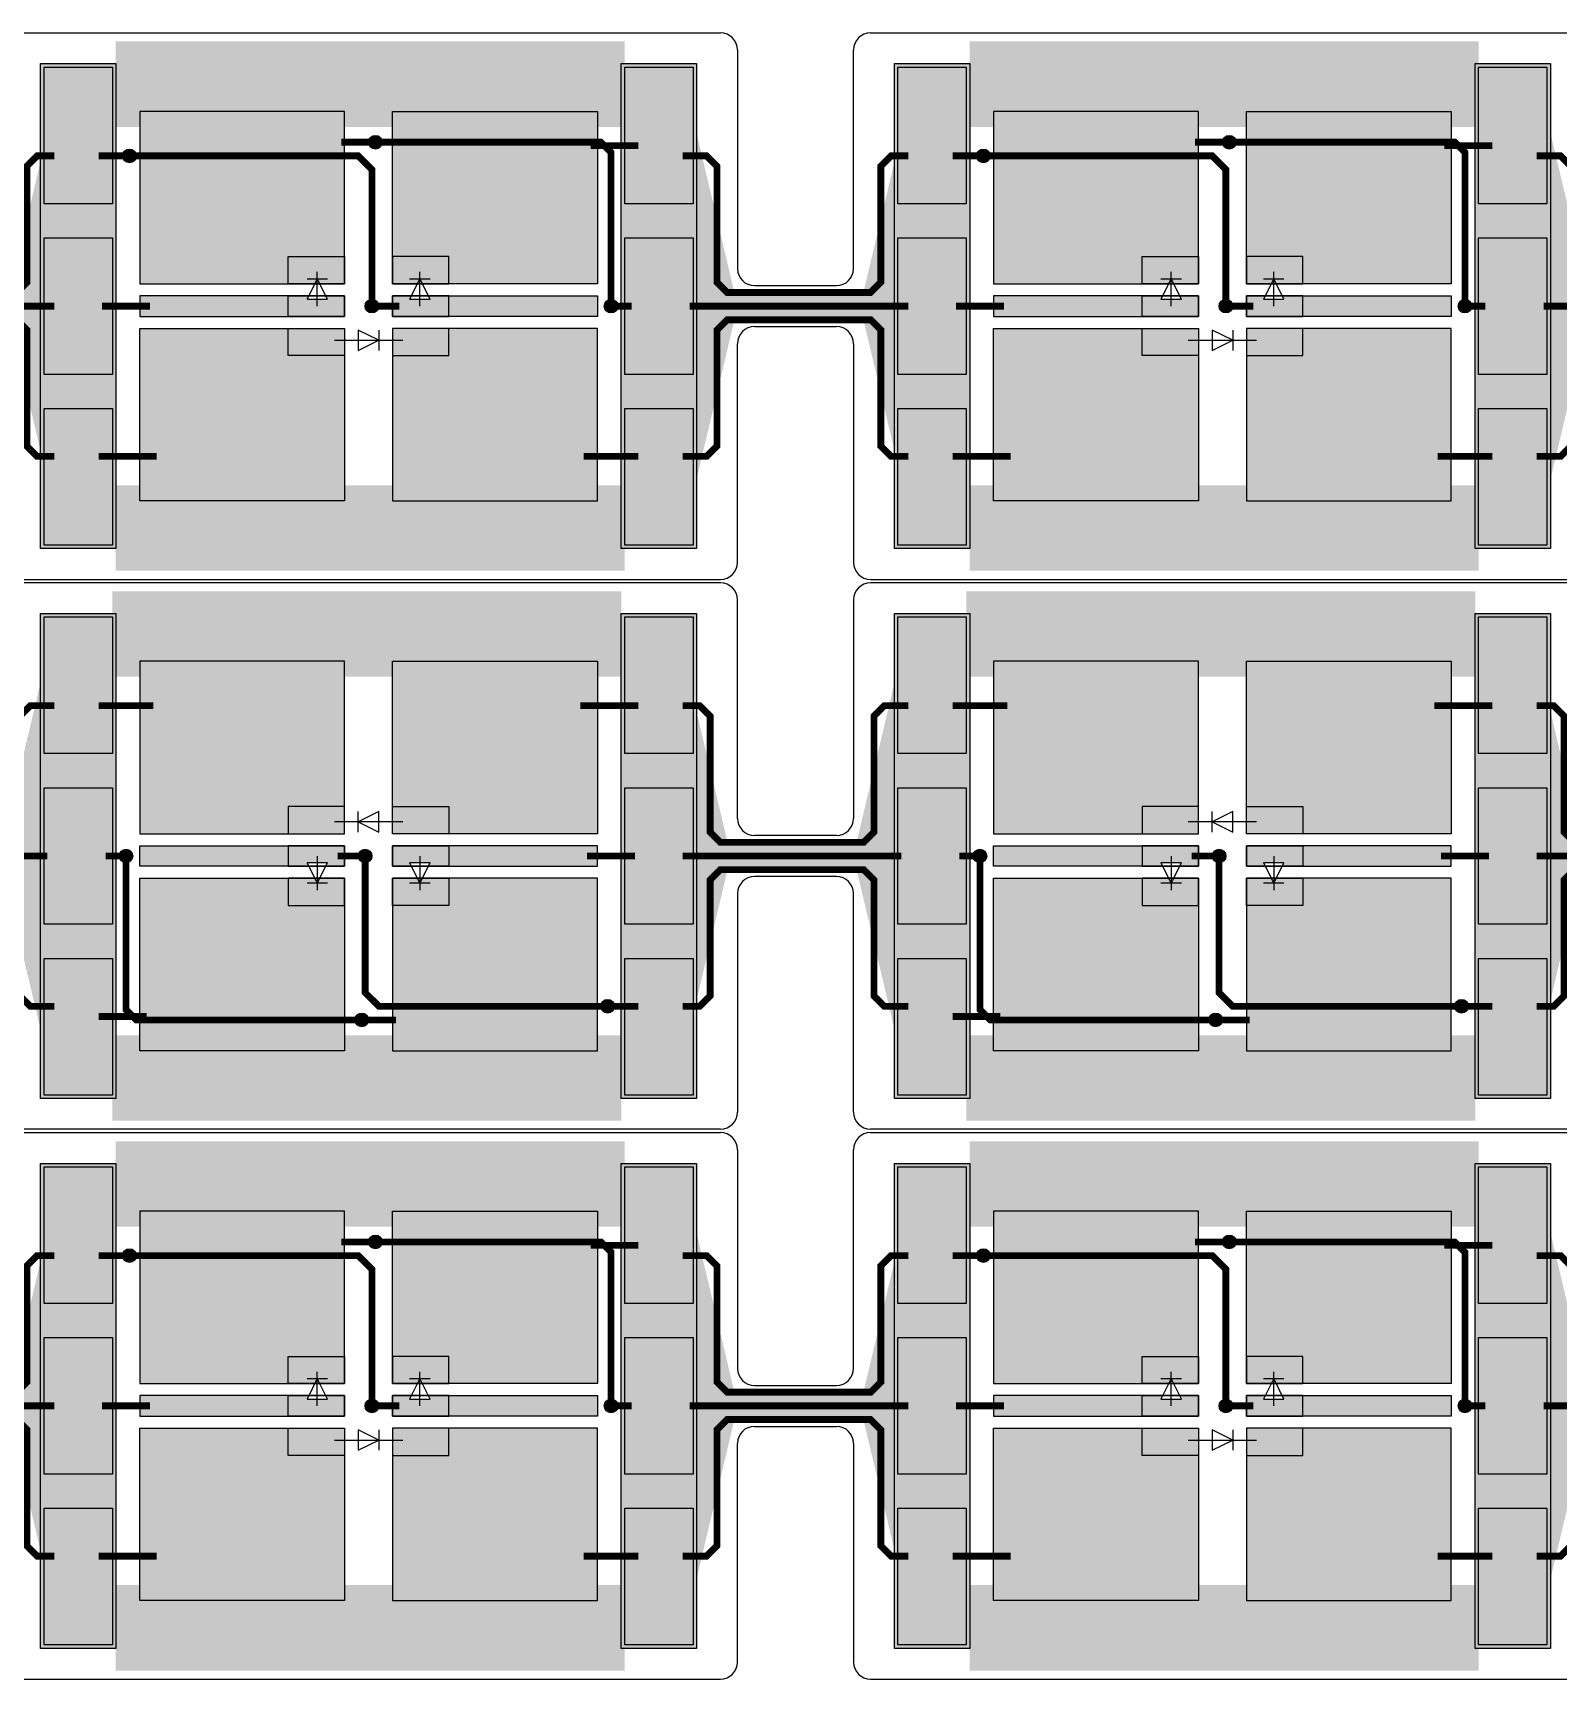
# Model space of a CAD drawing. Extents: x 1822 to 2392, y 725 to 1125.
# Drawn here: x 2167.87 to 2212.53, y 788.9 to 837.1 of the extents above; entities that cross this region are included whole.
import ezdxf

# ---------------------------------------------------------------- set-up
doc = ezdxf.new("R2010")
doc.units = 0
doc.header["$LTSCALE"] = 0.2
for name, color, linetype in [('BS', 1, 'CONTINUOUS'), ('Durchsteiger', 3, 'CONTINUOUS'), ('LED', 7, 'CONTINUOUS'), ('LS', 5, 'CONTINUOUS'), ('Rand', 6, 'CONTINUOUS')]:
    doc.layers.add(name, color=color, linetype=linetype)

msp = doc.modelspace()

# ---------------------------------------------------------------- hatches: boundary and pattern name
at = {"layer": 'BS'}
h = msp.add_hatch(color=256, dxfattribs=at)
h.paths.add_polyline_path([(2170.2, 836.1), (2168.2, 836.1), (2168.2, 832.1), (2170.2, 832.1)])
h.paths.add_polyline_path([(2170.2, 831.1), (2168.2, 831.1), (2168.2, 827.1), (2170.2, 827.1)])
h.paths.add_polyline_path([(2170.2, 826.1), (2168.2, 826.1), (2168.2, 822.1), (2170.2, 822.1)])
h = msp.add_hatch(color=256, dxfattribs=at)
h.paths.add_polyline_path([(2187.2, 836.1), (2185.2, 836.1), (2185.2, 832.1), (2187.2, 832.1)])
h.paths.add_polyline_path([(2187.2, 831.1), (2185.2, 831.1), (2185.2, 827.1), (2187.2, 827.1)])
h.paths.add_polyline_path([(2187.2, 826.1), (2185.2, 826.1), (2185.2, 822.1), (2187.2, 822.1)])
h = msp.add_hatch(color=256, dxfattribs=at)
h.paths.add_polyline_path([(2195.2, 836.1), (2193.2, 836.1), (2193.2, 832.1), (2195.2, 832.1)])
h.paths.add_polyline_path([(2195.2, 831.1), (2193.2, 831.1), (2193.2, 827.1), (2195.2, 827.1)])
h.paths.add_polyline_path([(2195.2, 826.1), (2193.2, 826.1), (2193.2, 822.1), (2195.2, 822.1)])
h = msp.add_hatch(color=256, dxfattribs=at)
h.paths.add_polyline_path([(2212.2, 836.1), (2210.2, 836.1), (2210.2, 832.1), (2212.2, 832.1)])
h.paths.add_polyline_path([(2212.2, 831.1), (2210.2, 831.1), (2210.2, 827.1), (2212.2, 827.1)])
h.paths.add_polyline_path([(2212.2, 826.1), (2210.2, 826.1), (2210.2, 822.1), (2212.2, 822.1)])
h = msp.add_hatch(color=256, dxfattribs=at)
h.paths.add_polyline_path([(2171, 834.8), (2171, 829.75), (2175.35, 829.75), (2175.35, 830.55), (2177, 830.55), (2177, 834.8)])
h.paths.add_polyline_path([(2171, 829.4), (2171, 828.8), (2175.35, 828.8), (2175.35, 829.4)])
h.paths.add_polyline_path([(2171, 828.45), (2171, 823.4), (2177, 823.4), (2177, 827.65), (2175.35, 827.65), (2175.35, 828.45)])
h.paths.add_polyline_path([(2180.05, 828.45), (2180.05, 827.65), (2178.4, 827.65), (2178.4, 823.4), (2184.4, 823.4), (2184.4, 828.45)])
h.paths.add_polyline_path([(2180.05, 829.4), (2180.05, 828.8), (2184.4, 828.8), (2184.4, 829.4)])
h.paths.add_polyline_path([(2178.4, 834.8), (2178.4, 830.55), (2180.05, 830.55), (2180.05, 829.75), (2184.4, 829.75), (2184.4, 834.8)])
h.paths.add_polyline_path([(2178.4, 830.55), (2178.4, 829.75), (2179.125, 829.75), (2179.2, 829.9), (2179.275, 829.75), (2180.05, 829.75), (2180.05, 830.55)], flags=17)
h.paths.add_polyline_path([(2178.4, 829.4), (2178.4, 828.8), (2180.05, 828.8), (2180.05, 829.4), (2179.45, 829.4), (2179.5, 829.3), (2178.9, 829.3), (2178.95, 829.4)])
h.paths.add_polyline_path([(2178.4, 828.45), (2178.4, 827.65), (2180.05, 827.65), (2180.05, 828.45)], flags=17)
h.paths.add_polyline_path([(2175.35, 828.45), (2175.35, 827.65), (2177, 827.65), (2177, 828.45)], flags=16)
h.paths.add_polyline_path([(2175.35, 829.4), (2175.35, 828.8), (2177, 828.8), (2177, 829.4), (2176.45, 829.4), (2176.5, 829.3), (2175.9, 829.3), (2175.95, 829.4)])
h.paths.add_polyline_path([(2175.35, 830.55), (2175.35, 829.75), (2176.125, 829.75), (2176.2, 829.9), (2176.275, 829.75), (2177, 829.75), (2177, 830.55)], flags=17)
h = msp.add_hatch(color=256, dxfattribs=at)
h.paths.add_polyline_path([(2196, 834.8), (2196, 829.75), (2200.35, 829.75), (2200.35, 830.55), (2202, 830.55), (2202, 834.8)])
h.paths.add_polyline_path([(2196, 829.4), (2196, 828.8), (2200.35, 828.8), (2200.35, 829.4)])
h.paths.add_polyline_path([(2196, 828.45), (2196, 823.4), (2202, 823.4), (2202, 827.65), (2200.35, 827.65), (2200.35, 828.45)])
h.paths.add_polyline_path([(2205.05, 828.45), (2205.05, 827.65), (2203.4, 827.65), (2203.4, 823.4), (2209.4, 823.4), (2209.4, 828.45)])
h.paths.add_polyline_path([(2205.05, 829.4), (2205.05, 828.8), (2209.4, 828.8), (2209.4, 829.4)])
h.paths.add_polyline_path([(2203.4, 834.8), (2203.4, 830.55), (2205.05, 830.55), (2205.05, 829.75), (2209.4, 829.75), (2209.4, 834.8)])
h.paths.add_polyline_path([(2203.4, 830.55), (2203.4, 829.75), (2204.125, 829.75), (2204.2, 829.9), (2204.275, 829.75), (2205.05, 829.75), (2205.05, 830.55)], flags=17)
h.paths.add_polyline_path([(2203.4, 829.4), (2203.4, 828.8), (2205.05, 828.8), (2205.05, 829.4), (2204.45, 829.4), (2204.5, 829.3), (2203.9, 829.3), (2203.95, 829.4)])
h.paths.add_polyline_path([(2203.4, 828.45), (2203.4, 827.65), (2205.05, 827.65), (2205.05, 828.45)], flags=17)
h.paths.add_polyline_path([(2200.35, 828.45), (2200.35, 827.65), (2202, 827.65), (2202, 828.45)], flags=16)
h.paths.add_polyline_path([(2200.35, 829.4), (2200.35, 828.8), (2202, 828.8), (2202, 829.4), (2201.45, 829.4), (2201.5, 829.3), (2200.9, 829.3), (2200.95, 829.4)])
h.paths.add_polyline_path([(2200.35, 830.55), (2200.35, 829.75), (2201.125, 829.75), (2201.2, 829.9), (2201.275, 829.75), (2202, 829.75), (2202, 830.55)], flags=17)
h = msp.add_hatch(color=256, dxfattribs=at)
h.paths.add_polyline_path([(2168.2, 806), (2170.2, 806), (2170.2, 810), (2168.2, 810)])
h.paths.add_polyline_path([(2168.2, 811), (2170.2, 811), (2170.2, 815), (2168.2, 815)])
h.paths.add_polyline_path([(2168.2, 816), (2170.2, 816), (2170.2, 820), (2168.2, 820)])
h = msp.add_hatch(color=256, dxfattribs=at)
h.paths.add_polyline_path([(2185.2, 806), (2187.2, 806), (2187.2, 810), (2185.2, 810)])
h.paths.add_polyline_path([(2185.2, 811), (2187.2, 811), (2187.2, 815), (2185.2, 815)])
h.paths.add_polyline_path([(2185.2, 816), (2187.2, 816), (2187.2, 820), (2185.2, 820)])
h = msp.add_hatch(color=256, dxfattribs=at)
h.paths.add_polyline_path([(2193.2, 806), (2195.2, 806), (2195.2, 810), (2193.2, 810)])
h.paths.add_polyline_path([(2193.2, 811), (2195.2, 811), (2195.2, 815), (2193.2, 815)])
h.paths.add_polyline_path([(2193.2, 816), (2195.2, 816), (2195.2, 820), (2193.2, 820)])
h = msp.add_hatch(color=256, dxfattribs=at)
h.paths.add_polyline_path([(2210.2, 806), (2212.2, 806), (2212.2, 810), (2210.2, 810)])
h.paths.add_polyline_path([(2210.2, 811), (2212.2, 811), (2212.2, 815), (2210.2, 815)])
h.paths.add_polyline_path([(2210.2, 816), (2212.2, 816), (2212.2, 820), (2210.2, 820)])
h = msp.add_hatch(color=256, dxfattribs=at)
h.paths.add_polyline_path([(2184.4, 807.3), (2184.4, 812.35), (2180.05, 812.35), (2180.05, 811.55), (2178.4, 811.55), (2178.4, 807.3)])
h.paths.add_polyline_path([(2184.4, 812.7), (2184.4, 813.3), (2180.05, 813.3), (2180.05, 812.7)])
h.paths.add_polyline_path([(2184.4, 813.65), (2184.4, 818.7), (2178.4, 818.7), (2178.4, 814.45), (2180.05, 814.45), (2180.05, 813.65)])
h.paths.add_polyline_path([(2175.35, 813.65), (2175.35, 814.45), (2177, 814.45), (2177, 818.7), (2171, 818.7), (2171, 813.65)])
h.paths.add_polyline_path([(2175.35, 812.7), (2175.35, 813.3), (2171, 813.3), (2171, 812.7)])
h.paths.add_polyline_path([(2177, 807.3), (2177, 811.55), (2175.35, 811.55), (2175.35, 812.35), (2171, 812.35), (2171, 807.3)])
h.paths.add_polyline_path([(2177, 811.55), (2177, 812.35), (2176.275, 812.35), (2176.2, 812.2), (2176.125, 812.35), (2175.35, 812.35), (2175.35, 811.55)], flags=17)
h.paths.add_polyline_path([(2177, 812.7), (2177, 813.3), (2175.35, 813.3), (2175.35, 812.7), (2175.95, 812.7), (2175.9, 812.8), (2176.5, 812.8), (2176.45, 812.7)])
h.paths.add_polyline_path([(2177, 813.65), (2177, 814.45), (2175.35, 814.45), (2175.35, 813.65)], flags=17)
h.paths.add_polyline_path([(2180.05, 813.65), (2180.05, 814.45), (2178.4, 814.45), (2178.4, 813.65)], flags=16)
h.paths.add_polyline_path([(2180.05, 812.7), (2180.05, 813.3), (2178.4, 813.3), (2178.4, 812.7), (2178.95, 812.7), (2178.9, 812.8), (2179.5, 812.8), (2179.45, 812.7)])
h.paths.add_polyline_path([(2180.05, 811.55), (2180.05, 812.35), (2179.275, 812.35), (2179.2, 812.2), (2179.125, 812.35), (2178.4, 812.35), (2178.4, 811.55)], flags=17)
h = msp.add_hatch(color=256, dxfattribs=at)
h.paths.add_polyline_path([(2209.4, 807.3), (2209.4, 812.35), (2205.05, 812.35), (2205.05, 811.55), (2203.4, 811.55), (2203.4, 807.3)])
h.paths.add_polyline_path([(2209.4, 812.7), (2209.4, 813.3), (2205.05, 813.3), (2205.05, 812.7)])
h.paths.add_polyline_path([(2209.4, 813.65), (2209.4, 818.7), (2203.4, 818.7), (2203.4, 814.45), (2205.05, 814.45), (2205.05, 813.65)])
h.paths.add_polyline_path([(2200.35, 813.65), (2200.35, 814.45), (2202, 814.45), (2202, 818.7), (2196, 818.7), (2196, 813.65)])
h.paths.add_polyline_path([(2200.35, 812.7), (2200.35, 813.3), (2196, 813.3), (2196, 812.7)])
h.paths.add_polyline_path([(2202, 807.3), (2202, 811.55), (2200.35, 811.55), (2200.35, 812.35), (2196, 812.35), (2196, 807.3)])
h.paths.add_polyline_path([(2202, 811.55), (2202, 812.35), (2201.275, 812.35), (2201.2, 812.2), (2201.125, 812.35), (2200.35, 812.35), (2200.35, 811.55)], flags=17)
h.paths.add_polyline_path([(2202, 812.7), (2202, 813.3), (2200.35, 813.3), (2200.35, 812.7), (2200.95, 812.7), (2200.9, 812.8), (2201.5, 812.8), (2201.45, 812.7)])
h.paths.add_polyline_path([(2202, 813.65), (2202, 814.45), (2200.35, 814.45), (2200.35, 813.65)], flags=17)
h.paths.add_polyline_path([(2205.05, 813.65), (2205.05, 814.45), (2203.4, 814.45), (2203.4, 813.65)], flags=16)
h.paths.add_polyline_path([(2205.05, 812.7), (2205.05, 813.3), (2203.4, 813.3), (2203.4, 812.7), (2203.95, 812.7), (2203.9, 812.8), (2204.5, 812.8), (2204.45, 812.7)])
h.paths.add_polyline_path([(2205.05, 811.55), (2205.05, 812.35), (2204.275, 812.35), (2204.2, 812.2), (2204.125, 812.35), (2203.4, 812.35), (2203.4, 811.55)], flags=17)
h = msp.add_hatch(color=256, dxfattribs=at)
h.paths.add_polyline_path([(2170.2, 803.9), (2168.2, 803.9), (2168.2, 799.9), (2170.2, 799.9)])
h.paths.add_polyline_path([(2170.2, 798.9), (2168.2, 798.9), (2168.2, 794.9), (2170.2, 794.9)])
h.paths.add_polyline_path([(2170.2, 793.9), (2168.2, 793.9), (2168.2, 789.9), (2170.2, 789.9)])
h = msp.add_hatch(color=256, dxfattribs=at)
h.paths.add_polyline_path([(2187.2, 803.9), (2185.2, 803.9), (2185.2, 799.9), (2187.2, 799.9)])
h.paths.add_polyline_path([(2187.2, 798.9), (2185.2, 798.9), (2185.2, 794.9), (2187.2, 794.9)])
h.paths.add_polyline_path([(2187.2, 793.9), (2185.2, 793.9), (2185.2, 789.9), (2187.2, 789.9)])
h = msp.add_hatch(color=256, dxfattribs=at)
h.paths.add_polyline_path([(2195.2, 803.9), (2193.2, 803.9), (2193.2, 799.9), (2195.2, 799.9)])
h.paths.add_polyline_path([(2195.2, 798.9), (2193.2, 798.9), (2193.2, 794.9), (2195.2, 794.9)])
h.paths.add_polyline_path([(2195.2, 793.9), (2193.2, 793.9), (2193.2, 789.9), (2195.2, 789.9)])
h = msp.add_hatch(color=256, dxfattribs=at)
h.paths.add_polyline_path([(2212.2, 803.9), (2210.2, 803.9), (2210.2, 799.9), (2212.2, 799.9)])
h.paths.add_polyline_path([(2212.2, 798.9), (2210.2, 798.9), (2210.2, 794.9), (2212.2, 794.9)])
h.paths.add_polyline_path([(2212.2, 793.9), (2210.2, 793.9), (2210.2, 789.9), (2212.2, 789.9)])
h = msp.add_hatch(color=256, dxfattribs=at)
h.paths.add_polyline_path([(2171, 802.6), (2171, 797.55), (2175.35, 797.55), (2175.35, 798.35), (2177, 798.35), (2177, 802.6)])
h.paths.add_polyline_path([(2171, 797.2), (2171, 796.6), (2175.35, 796.6), (2175.35, 797.2)])
h.paths.add_polyline_path([(2171, 796.25), (2171, 791.2), (2177, 791.2), (2177, 795.45), (2175.35, 795.45), (2175.35, 796.25)])
h.paths.add_polyline_path([(2180.05, 796.25), (2180.05, 795.45), (2178.4, 795.45), (2178.4, 791.2), (2184.4, 791.2), (2184.4, 796.25)])
h.paths.add_polyline_path([(2180.05, 797.2), (2180.05, 796.6), (2184.4, 796.6), (2184.4, 797.2)])
h.paths.add_polyline_path([(2178.4, 802.6), (2178.4, 798.35), (2180.05, 798.35), (2180.05, 797.55), (2184.4, 797.55), (2184.4, 802.6)])
h.paths.add_polyline_path([(2178.4, 798.35), (2178.4, 797.55), (2179.125, 797.55), (2179.2, 797.7), (2179.275, 797.55), (2180.05, 797.55), (2180.05, 798.35)], flags=17)
h.paths.add_polyline_path([(2178.4, 797.2), (2178.4, 796.6), (2180.05, 796.6), (2180.05, 797.2), (2179.45, 797.2), (2179.5, 797.1), (2178.9, 797.1), (2178.95, 797.2)])
h.paths.add_polyline_path([(2178.4, 796.25), (2178.4, 795.45), (2180.05, 795.45), (2180.05, 796.25)], flags=17)
h.paths.add_polyline_path([(2175.35, 796.25), (2175.35, 795.45), (2177, 795.45), (2177, 796.25)], flags=16)
h.paths.add_polyline_path([(2175.35, 797.2), (2175.35, 796.6), (2177, 796.6), (2177, 797.2), (2176.45, 797.2), (2176.5, 797.1), (2175.9, 797.1), (2175.95, 797.2)])
h.paths.add_polyline_path([(2175.35, 798.35), (2175.35, 797.55), (2176.125, 797.55), (2176.2, 797.7), (2176.275, 797.55), (2177, 797.55), (2177, 798.35)], flags=17)
h = msp.add_hatch(color=256, dxfattribs=at)
h.paths.add_polyline_path([(2196, 802.6), (2196, 797.55), (2200.35, 797.55), (2200.35, 798.35), (2202, 798.35), (2202, 802.6)])
h.paths.add_polyline_path([(2196, 797.2), (2196, 796.6), (2200.35, 796.6), (2200.35, 797.2)])
h.paths.add_polyline_path([(2196, 796.25), (2196, 791.2), (2202, 791.2), (2202, 795.45), (2200.35, 795.45), (2200.35, 796.25)])
h.paths.add_polyline_path([(2205.05, 796.25), (2205.05, 795.45), (2203.4, 795.45), (2203.4, 791.2), (2209.4, 791.2), (2209.4, 796.25)])
h.paths.add_polyline_path([(2205.05, 797.2), (2205.05, 796.6), (2209.4, 796.6), (2209.4, 797.2)])
h.paths.add_polyline_path([(2203.4, 802.6), (2203.4, 798.35), (2205.05, 798.35), (2205.05, 797.55), (2209.4, 797.55), (2209.4, 802.6)])
h.paths.add_polyline_path([(2203.4, 798.35), (2203.4, 797.55), (2204.125, 797.55), (2204.2, 797.7), (2204.275, 797.55), (2205.05, 797.55), (2205.05, 798.35)], flags=17)
h.paths.add_polyline_path([(2203.4, 797.2), (2203.4, 796.6), (2205.05, 796.6), (2205.05, 797.2), (2204.45, 797.2), (2204.5, 797.1), (2203.9, 797.1), (2203.95, 797.2)])
h.paths.add_polyline_path([(2203.4, 796.25), (2203.4, 795.45), (2205.05, 795.45), (2205.05, 796.25)], flags=17)
h.paths.add_polyline_path([(2200.35, 796.25), (2200.35, 795.45), (2202, 795.45), (2202, 796.25)], flags=16)
h.paths.add_polyline_path([(2200.35, 797.2), (2200.35, 796.6), (2202, 796.6), (2202, 797.2), (2201.45, 797.2), (2201.5, 797.1), (2200.9, 797.1), (2200.95, 797.2)])
h.paths.add_polyline_path([(2200.35, 798.35), (2200.35, 797.55), (2201.125, 797.55), (2201.2, 797.7), (2201.275, 797.55), (2202, 797.55), (2202, 798.35)], flags=17)
at = {"layer": 'Durchsteiger'}
for points in [[(2177.9, 834.1, 1), (2177.9, 833.7, 1)], [(2202.9, 834.1, 1), (2202.9, 833.7, 1)], [(2170.7, 833.7, 1), (2170.7, 833.3, 1)], [(2195.7, 833.7, 1), (2195.7, 833.3, 1)], [(2177.8, 829.3, 1), (2177.8, 828.9, 1)], [(2184.8, 829.3, 1), (2184.8, 828.9, 1)], [(2202.8, 829.3, 1), (2202.8, 828.9, 1)], [(2209.8, 829.3, 1), (2209.8, 828.9, 1)], [(2170.6, 812.8, 1), (2170.6, 813.2, 1)], [(2177.6, 812.8, 1), (2177.6, 813.2, 1)], [(2195.6, 812.8, 1), (2195.6, 813.2, 1)], [(2202.6, 812.8, 1), (2202.6, 813.2, 1)], [(2184.7, 808.4, 1), (2184.7, 808.8, 1)], [(2209.7, 808.4, 1), (2209.7, 808.8, 1)], [(2177.5, 808, 1), (2177.5, 808.4, 1)], [(2202.5, 808, 1), (2202.5, 808.4, 1)], [(2177.9, 801.9, 1), (2177.9, 801.5, 1)], [(2202.9, 801.9, 1), (2202.9, 801.5, 1)], [(2170.7, 801.5, 1), (2170.7, 801.1, 1)], [(2195.7, 801.5, 1), (2195.7, 801.1, 1)], [(2177.8, 797.1, 1), (2177.8, 796.7, 1)], [(2184.8, 797.1, 1), (2184.8, 796.7, 1)], [(2202.8, 797.1, 1), (2202.8, 796.7, 1)], [(2209.8, 797.1, 1), (2209.8, 796.7, 1)]]:
    msp.add_hatch(color=256, dxfattribs=at).paths.add_polyline_path(points)
at = {"layer": 'LS'}
for points in [[(2170.3, 836.2), (2168.1, 836.2), (2168.1, 822), (2170.3, 822)], [(2187.3, 836.2), (2185.1, 836.2), (2185.1, 822), (2187.3, 822)], [(2195.3, 836.2), (2193.1, 836.2), (2193.1, 822), (2195.3, 822)], [(2212.3, 836.2), (2210.1, 836.2), (2210.1, 822), (2212.3, 822)], [(2170.3, 820.1), (2168.1, 820.1), (2168.1, 805.9), (2170.3, 805.9)], [(2187.3, 820.1), (2185.1, 820.1), (2185.1, 805.9), (2187.3, 805.9)], [(2195.3, 820.1), (2193.1, 820.1), (2193.1, 805.9), (2195.3, 805.9)], [(2212.3, 820.1), (2210.1, 820.1), (2210.1, 805.9), (2212.3, 805.9)], [(2170.3, 804), (2168.1, 804), (2168.1, 789.8), (2170.3, 789.8)], [(2187.3, 804), (2185.1, 804), (2185.1, 789.8), (2187.3, 789.8)], [(2195.3, 804), (2193.1, 804), (2193.1, 789.8), (2195.3, 789.8)], [(2212.3, 804), (2210.1, 804), (2210.1, 789.8), (2212.3, 789.8)]]:
    msp.add_hatch(color=256, dxfattribs=at).paths.add_polyline_path(points)

# ---------------------------------------------------------------- linework, layer by layer
at = {"layer": 'BS'}
for p, q in [((2177.6, 829.1), (2177.8, 829.1)), ((2177.7, 829), (2177.7, 829.2)), ((2202.6, 829.1), (2202.8, 829.1)), ((2202.7, 829), (2202.7, 829.2)), ((2177.8, 813), (2177.6, 813)), ((2177.7, 813.1), (2177.7, 812.9)), ((2202.8, 813), (2202.6, 813)), ((2202.7, 813.1), (2202.7, 812.9)), ((2177.6, 796.9), (2177.8, 796.9)), ((2177.7, 796.8), (2177.7, 797)), ((2202.6, 796.9), (2202.8, 796.9)), ((2202.7, 796.8), (2202.7, 797))]:
    msp.add_line(p, q, dxfattribs=at)
for points in [[(2168.2, 832.1), (2168.2, 836.1), (2170.2, 836.1), (2170.2, 832.1)], [(2185.2, 832.1), (2185.2, 836.1), (2187.2, 836.1), (2187.2, 832.1)], [(2193.2, 832.1), (2193.2, 836.1), (2195.2, 836.1), (2195.2, 832.1)], [(2210.2, 832.1), (2210.2, 836.1), (2212.2, 836.1), (2212.2, 832.1)], [(2177, 829.75), (2177, 834.8), (2171, 834.8), (2171, 829.75)], [(2178.4, 829.75), (2178.4, 834.8), (2184.4, 834.8), (2184.4, 829.75)], [(2202, 829.75), (2202, 834.8), (2196, 834.8), (2196, 829.75)], [(2203.4, 829.75), (2203.4, 834.8), (2209.4, 834.8), (2209.4, 829.75)], [(2168.2, 827.1), (2168.2, 831.1), (2170.2, 831.1), (2170.2, 827.1)], [(2185.2, 827.1), (2185.2, 831.1), (2187.2, 831.1), (2187.2, 827.1)], [(2193.2, 827.1), (2193.2, 831.1), (2195.2, 831.1), (2195.2, 827.1)], [(2210.2, 827.1), (2210.2, 831.1), (2212.2, 831.1), (2212.2, 827.1)], [(2175.35, 829.75), (2175.35, 830.55), (2177, 830.55), (2177, 829.75)], [(2180.05, 829.75), (2180.05, 830.55), (2178.4, 830.55), (2178.4, 829.75)], [(2200.35, 829.75), (2200.35, 830.55), (2202, 830.55), (2202, 829.75)], [(2205.05, 829.75), (2205.05, 830.55), (2203.4, 830.55), (2203.4, 829.75)], [(2177, 828.8), (2177, 829.4), (2171, 829.4), (2171, 828.8)], [(2175.35, 828.8), (2175.35, 829.4), (2177, 829.4), (2177, 828.8)], [(2180.05, 828.8), (2180.05, 829.4), (2178.4, 829.4), (2178.4, 828.8)], [(2178.4, 828.8), (2178.4, 829.4), (2184.4, 829.4), (2184.4, 828.8)], [(2202, 828.8), (2202, 829.4), (2196, 829.4), (2196, 828.8)], [(2200.35, 828.8), (2200.35, 829.4), (2202, 829.4), (2202, 828.8)], [(2205.05, 828.8), (2205.05, 829.4), (2203.4, 829.4), (2203.4, 828.8)], [(2203.4, 828.8), (2203.4, 829.4), (2209.4, 829.4), (2209.4, 828.8)], [(2177, 828.45), (2177, 823.4), (2171, 823.4), (2171, 828.45)], [(2175.35, 827.65), (2175.35, 828.45), (2177, 828.45), (2177, 827.65)], [(2180.05, 827.65), (2180.05, 828.45), (2178.4, 828.45), (2178.4, 827.65)], [(2178.4, 828.45), (2178.4, 823.4), (2184.4, 823.4), (2184.4, 828.45)], [(2202, 828.45), (2202, 823.4), (2196, 823.4), (2196, 828.45)], [(2200.35, 827.65), (2200.35, 828.45), (2202, 828.45), (2202, 827.65)], [(2205.05, 827.65), (2205.05, 828.45), (2203.4, 828.45), (2203.4, 827.65)], [(2203.4, 828.45), (2203.4, 823.4), (2209.4, 823.4), (2209.4, 828.45)], [(2168.2, 822.1), (2168.2, 826.1), (2170.2, 826.1), (2170.2, 822.1)], [(2185.2, 822.1), (2185.2, 826.1), (2187.2, 826.1), (2187.2, 822.1)], [(2193.2, 822.1), (2193.2, 826.1), (2195.2, 826.1), (2195.2, 822.1)], [(2210.2, 822.1), (2210.2, 826.1), (2212.2, 826.1), (2212.2, 822.1)], [(2170.2, 820), (2170.2, 816), (2168.2, 816), (2168.2, 820)], [(2187.2, 820), (2187.2, 816), (2185.2, 816), (2185.2, 820)], [(2195.2, 820), (2195.2, 816), (2193.2, 816), (2193.2, 820)], [(2212.2, 820), (2212.2, 816), (2210.2, 816), (2210.2, 820)], [(2177, 813.65), (2177, 818.7), (2171, 818.7), (2171, 813.65)], [(2178.4, 813.65), (2178.4, 818.7), (2184.4, 818.7), (2184.4, 813.65)], [(2202, 813.65), (2202, 818.7), (2196, 818.7), (2196, 813.65)], [(2203.4, 813.65), (2203.4, 818.7), (2209.4, 818.7), (2209.4, 813.65)], [(2170.2, 815), (2170.2, 811), (2168.2, 811), (2168.2, 815)], [(2187.2, 815), (2187.2, 811), (2185.2, 811), (2185.2, 815)], [(2195.2, 815), (2195.2, 811), (2193.2, 811), (2193.2, 815)], [(2212.2, 815), (2212.2, 811), (2210.2, 811), (2210.2, 815)], [(2175.35, 814.45), (2175.35, 813.65), (2177, 813.65), (2177, 814.45)], [(2180.05, 814.45), (2180.05, 813.65), (2178.4, 813.65), (2178.4, 814.45)], [(2200.35, 814.45), (2200.35, 813.65), (2202, 813.65), (2202, 814.45)], [(2205.05, 814.45), (2205.05, 813.65), (2203.4, 813.65), (2203.4, 814.45)], [(2177, 813.3), (2177, 812.7), (2171, 812.7), (2171, 813.3)], [(2175.35, 813.3), (2175.35, 812.7), (2177, 812.7), (2177, 813.3)], [(2180.05, 813.3), (2180.05, 812.7), (2178.4, 812.7), (2178.4, 813.3)], [(2178.4, 813.3), (2178.4, 812.7), (2184.4, 812.7), (2184.4, 813.3)], [(2202, 813.3), (2202, 812.7), (2196, 812.7), (2196, 813.3)], [(2200.35, 813.3), (2200.35, 812.7), (2202, 812.7), (2202, 813.3)], [(2205.05, 813.3), (2205.05, 812.7), (2203.4, 812.7), (2203.4, 813.3)], [(2203.4, 813.3), (2203.4, 812.7), (2209.4, 812.7), (2209.4, 813.3)], [(2177, 812.35), (2177, 807.3), (2171, 807.3), (2171, 812.35)], [(2175.35, 812.35), (2175.35, 811.55), (2177, 811.55), (2177, 812.35)], [(2180.05, 812.35), (2180.05, 811.55), (2178.4, 811.55), (2178.4, 812.35)], [(2178.4, 812.35), (2178.4, 807.3), (2184.4, 807.3), (2184.4, 812.35)], [(2202, 812.35), (2202, 807.3), (2196, 807.3), (2196, 812.35)], [(2200.35, 812.35), (2200.35, 811.55), (2202, 811.55), (2202, 812.35)], [(2205.05, 812.35), (2205.05, 811.55), (2203.4, 811.55), (2203.4, 812.35)], [(2203.4, 812.35), (2203.4, 807.3), (2209.4, 807.3), (2209.4, 812.35)], [(2170.2, 810), (2170.2, 806), (2168.2, 806), (2168.2, 810)], [(2187.2, 810), (2187.2, 806), (2185.2, 806), (2185.2, 810)], [(2195.2, 810), (2195.2, 806), (2193.2, 806), (2193.2, 810)], [(2212.2, 810), (2212.2, 806), (2210.2, 806), (2210.2, 810)], [(2168.2, 799.9), (2168.2, 803.9), (2170.2, 803.9), (2170.2, 799.9)], [(2185.2, 799.9), (2185.2, 803.9), (2187.2, 803.9), (2187.2, 799.9)], [(2193.2, 799.9), (2193.2, 803.9), (2195.2, 803.9), (2195.2, 799.9)], [(2210.2, 799.9), (2210.2, 803.9), (2212.2, 803.9), (2212.2, 799.9)], [(2177, 797.55), (2177, 802.6), (2171, 802.6), (2171, 797.55)], [(2178.4, 797.55), (2178.4, 802.6), (2184.4, 802.6), (2184.4, 797.55)], [(2202, 797.55), (2202, 802.6), (2196, 802.6), (2196, 797.55)], [(2203.4, 797.55), (2203.4, 802.6), (2209.4, 802.6), (2209.4, 797.55)], [(2168.2, 794.9), (2168.2, 798.9), (2170.2, 798.9), (2170.2, 794.9)], [(2185.2, 794.9), (2185.2, 798.9), (2187.2, 798.9), (2187.2, 794.9)], [(2193.2, 794.9), (2193.2, 798.9), (2195.2, 798.9), (2195.2, 794.9)], [(2210.2, 794.9), (2210.2, 798.9), (2212.2, 798.9), (2212.2, 794.9)], [(2175.35, 797.55), (2175.35, 798.35), (2177, 798.35), (2177, 797.55)], [(2180.05, 797.55), (2180.05, 798.35), (2178.4, 798.35), (2178.4, 797.55)], [(2200.35, 797.55), (2200.35, 798.35), (2202, 798.35), (2202, 797.55)], [(2205.05, 797.55), (2205.05, 798.35), (2203.4, 798.35), (2203.4, 797.55)], [(2177, 796.6), (2177, 797.2), (2171, 797.2), (2171, 796.6)], [(2175.35, 796.6), (2175.35, 797.2), (2177, 797.2), (2177, 796.6)], [(2180.05, 796.6), (2180.05, 797.2), (2178.4, 797.2), (2178.4, 796.6)], [(2178.4, 796.6), (2178.4, 797.2), (2184.4, 797.2), (2184.4, 796.6)], [(2202, 796.6), (2202, 797.2), (2196, 797.2), (2196, 796.6)], [(2200.35, 796.6), (2200.35, 797.2), (2202, 797.2), (2202, 796.6)], [(2205.05, 796.6), (2205.05, 797.2), (2203.4, 797.2), (2203.4, 796.6)], [(2203.4, 796.6), (2203.4, 797.2), (2209.4, 797.2), (2209.4, 796.6)], [(2177, 796.25), (2177, 791.2), (2171, 791.2), (2171, 796.25)], [(2175.35, 795.45), (2175.35, 796.25), (2177, 796.25), (2177, 795.45)], [(2180.05, 795.45), (2180.05, 796.25), (2178.4, 796.25), (2178.4, 795.45)], [(2178.4, 796.25), (2178.4, 791.2), (2184.4, 791.2), (2184.4, 796.25)], [(2202, 796.25), (2202, 791.2), (2196, 791.2), (2196, 796.25)], [(2200.35, 795.45), (2200.35, 796.25), (2202, 796.25), (2202, 795.45)], [(2205.05, 795.45), (2205.05, 796.25), (2203.4, 796.25), (2203.4, 795.45)], [(2203.4, 796.25), (2203.4, 791.2), (2209.4, 791.2), (2209.4, 796.25)], [(2168.2, 789.9), (2168.2, 793.9), (2170.2, 793.9), (2170.2, 789.9)], [(2185.2, 789.9), (2185.2, 793.9), (2187.2, 793.9), (2187.2, 789.9)], [(2193.2, 789.9), (2193.2, 793.9), (2195.2, 793.9), (2195.2, 789.9)], [(2210.2, 789.9), (2210.2, 793.9), (2212.2, 793.9), (2212.2, 789.9)]]:
    msp.add_lwpolyline(points, close=True, dxfattribs=at)
at = {"layer": 'BS', "const_width": 0.2}
for points in [[(2176.9, 833.9), (2177.8, 833.9)], [(2184.2, 833.8), (2185.6, 833.8)], [(2201.9, 833.9), (2202.8, 833.9)], [(2209.2, 833.8), (2210.6, 833.8)], [(2165.1, 829.5), (2167.4, 829.5), (2167.7, 829.8), (2167.7, 833.2), (2168, 833.5), (2168.5, 833.5)], [(2170.6, 833.5), (2169.8, 833.5)], [(2186.9, 833.5), (2187.6, 833.5), (2187.9, 833.2), (2187.9, 829.8), (2188.2, 829.5), (2190.1, 829.5)], [(2190.1, 829.5), (2192.4, 829.5), (2192.7, 829.8), (2192.7, 833.2), (2193, 833.5), (2193.5, 833.5)], [(2195.6, 833.5), (2194.8, 833.5)], [(2211.9, 833.5), (2212.6, 833.5), (2212.9, 833.2), (2212.9, 829.8), (2213.2, 829.5), (2215.1, 829.5)], [(2165.1, 829.1), (2168.5, 829.1)], [(2169.9, 829.1), (2171.3, 829.1)], [(2177.9, 829.1), (2178.6, 829.1)], [(2184.9, 829.1), (2185.4, 829.1)], [(2187.1, 829.1), (2190.1, 829.1)], [(2190.1, 829.1), (2193.5, 829.1)], [(2194.9, 829.1), (2196.3, 829.1)], [(2202.9, 829.1), (2203.6, 829.1)], [(2209.9, 829.1), (2210.4, 829.1)], [(2212.1, 829.1), (2215.1, 829.1)], [(2165.1, 828.7), (2167.4, 828.7), (2167.7, 828.4), (2167.7, 825), (2168, 824.7), (2168.5, 824.7)], [(2186.9, 824.7), (2187.6, 824.7), (2187.9, 825), (2187.9, 828.4), (2188.2, 828.7), (2190.1, 828.7)], [(2190.1, 828.7), (2192.4, 828.7), (2192.7, 828.4), (2192.7, 825), (2193, 824.7), (2193.5, 824.7)], [(2211.9, 824.7), (2212.6, 824.7), (2212.9, 825), (2212.9, 828.4), (2213.2, 828.7), (2215.1, 828.7)], [(2169.8, 824.7), (2171.5, 824.7)], [(2184, 824.7), (2185.6, 824.7)], [(2194.8, 824.7), (2196.5, 824.7)], [(2209, 824.7), (2210.6, 824.7)], [(2168.5, 817.4), (2167.8, 817.4), (2167.5, 817.1), (2167.5, 813.7), (2167.2, 813.4), (2165.3, 813.4)], [(2171.4, 817.4), (2169.8, 817.4)], [(2185.6, 817.4), (2183.9, 817.4)], [(2190.3, 813.4), (2188, 813.4), (2187.7, 813.7), (2187.7, 817.1), (2187.4, 817.4), (2186.9, 817.4)], [(2193.5, 817.4), (2192.8, 817.4), (2192.5, 817.1), (2192.5, 813.7), (2192.2, 813.4), (2190.3, 813.4)], [(2196.4, 817.4), (2194.8, 817.4)], [(2210.6, 817.4), (2208.9, 817.4)], [(2215.3, 813.4), (2213, 813.4), (2212.7, 813.7), (2212.7, 817.1), (2212.4, 817.4), (2211.9, 817.4)], [(2168.3, 813), (2165.3, 813)], [(2168.5, 808.6), (2167.8, 808.6), (2167.5, 808.9), (2167.5, 812.3), (2167.2, 812.6), (2165.3, 812.6)], [(2170.5, 813), (2170, 813)], [(2177.5, 813), (2176.8, 813)], [(2185.5, 813), (2184.1, 813)], [(2190.3, 813), (2186.9, 813)], [(2190.3, 812.6), (2188, 812.6), (2187.7, 812.3), (2187.7, 808.9), (2187.4, 808.6), (2186.9, 808.6)], [(2193.3, 813), (2190.3, 813)], [(2193.5, 808.6), (2192.8, 808.6), (2192.5, 808.9), (2192.5, 812.3), (2192.2, 812.6), (2190.3, 812.6)], [(2195.5, 813), (2195, 813)], [(2202.5, 813), (2201.8, 813)], [(2210.5, 813), (2209.1, 813)], [(2215.3, 813), (2211.9, 813)], [(2215.3, 812.6), (2213, 812.6), (2212.7, 812.3), (2212.7, 808.9), (2212.4, 808.6), (2211.9, 808.6)], [(2171.2, 808.3), (2169.8, 808.3)], [(2184.8, 808.6), (2185.6, 808.6)], [(2196.2, 808.3), (2194.8, 808.3)], [(2209.8, 808.6), (2210.6, 808.6)], [(2178.5, 808.2), (2177.6, 808.2)], [(2203.5, 808.2), (2202.6, 808.2)], [(2176.9, 801.7), (2177.8, 801.7)], [(2184.2, 801.6), (2185.6, 801.6)], [(2201.9, 801.7), (2202.8, 801.7)], [(2209.2, 801.6), (2210.6, 801.6)], [(2165.1, 797.3), (2167.4, 797.3), (2167.7, 797.6), (2167.7, 801), (2168, 801.3), (2168.5, 801.3)], [(2170.6, 801.3), (2169.8, 801.3)], [(2186.9, 801.3), (2187.6, 801.3), (2187.9, 801), (2187.9, 797.6), (2188.2, 797.3), (2190.1, 797.3)], [(2190.1, 797.3), (2192.4, 797.3), (2192.7, 797.6), (2192.7, 801), (2193, 801.3), (2193.5, 801.3)], [(2195.6, 801.3), (2194.8, 801.3)], [(2211.9, 801.3), (2212.6, 801.3), (2212.9, 801), (2212.9, 797.6), (2213.2, 797.3), (2215.1, 797.3)], [(2165.1, 796.9), (2168.5, 796.9)], [(2169.9, 796.9), (2171.3, 796.9)], [(2177.9, 796.9), (2178.6, 796.9)], [(2184.9, 796.9), (2185.4, 796.9)], [(2187.1, 796.9), (2190.1, 796.9)], [(2190.1, 796.9), (2193.5, 796.9)], [(2194.9, 796.9), (2196.3, 796.9)], [(2202.9, 796.9), (2203.6, 796.9)], [(2209.9, 796.9), (2210.4, 796.9)], [(2212.1, 796.9), (2215.1, 796.9)], [(2165.1, 796.5), (2167.4, 796.5), (2167.7, 796.2), (2167.7, 792.8), (2168, 792.5), (2168.5, 792.5)], [(2186.9, 792.5), (2187.6, 792.5), (2187.9, 792.8), (2187.9, 796.2), (2188.2, 796.5), (2190.1, 796.5)], [(2190.1, 796.5), (2192.4, 796.5), (2192.7, 796.2), (2192.7, 792.8), (2193, 792.5), (2193.5, 792.5)], [(2211.9, 792.5), (2212.6, 792.5), (2212.9, 792.8), (2212.9, 796.2), (2213.2, 796.5), (2215.1, 796.5)], [(2169.8, 792.5), (2171.5, 792.5)], [(2184, 792.5), (2185.6, 792.5)], [(2194.8, 792.5), (2196.5, 792.5)], [(2209, 792.5), (2210.6, 792.5)]]:
    msp.add_lwpolyline(points, dxfattribs=at)
at = {"layer": 'Durchsteiger'}
for centre in [(2177.9, 833.9), (2202.9, 833.9), (2170.7, 833.5), (2195.7, 833.5), (2177.8, 829.1), (2184.8, 829.1), (2202.8, 829.1), (2209.8, 829.1), (2170.6, 813), (2177.6, 813), (2195.6, 813), (2202.6, 813), (2184.7, 808.6), (2209.7, 808.6), (2177.5, 808.2), (2202.5, 808.2), (2177.9, 801.7), (2202.9, 801.7), (2170.7, 801.3), (2195.7, 801.3), (2177.8, 796.9), (2184.8, 796.9), (2202.8, 796.9), (2209.8, 796.9)]:
    msp.add_circle(centre, 0.2, dxfattribs=at)
at = {"layer": 'LED'}
for p, q in [((2176.2, 829.1), (2176.2, 830.1)), ((2179.2, 829.1), (2179.2, 830.1)), ((2201.2, 829.1), (2201.2, 830.1)), ((2204.2, 829.1), (2204.2, 830.1)), ((2176.2, 829.9), (2175.9, 829.3)), ((2175.9, 829.9), (2176.5, 829.9)), ((2176.5, 829.3), (2176.2, 829.9)), ((2179.2, 829.9), (2178.9, 829.3)), ((2178.9, 829.9), (2179.5, 829.9)), ((2179.5, 829.3), (2179.2, 829.9)), ((2201.2, 829.9), (2200.9, 829.3)), ((2200.9, 829.9), (2201.5, 829.9)), ((2201.5, 829.3), (2201.2, 829.9)), ((2204.2, 829.9), (2203.9, 829.3)), ((2203.9, 829.9), (2204.5, 829.9)), ((2204.5, 829.3), (2204.2, 829.9)), ((2175.9, 829.3), (2176.5, 829.3)), ((2178.9, 829.3), (2179.5, 829.3)), ((2200.9, 829.3), (2201.5, 829.3)), ((2203.9, 829.3), (2204.5, 829.3)), ((2176.7, 828.1), (2178.7, 828.1)), ((2177.4, 828.4), (2177.4, 827.8)), ((2178, 828.1), (2177.4, 828.4)), ((2177.4, 827.8), (2178, 828.1)), ((2178, 828.4), (2178, 827.8)), ((2201.7, 828.1), (2203.7, 828.1)), ((2202.4, 828.4), (2202.4, 827.8)), ((2203, 828.1), (2202.4, 828.4)), ((2202.4, 827.8), (2203, 828.1)), ((2203, 828.4), (2203, 827.8)), ((2178, 814.3), (2177.4, 814)), ((2177.4, 813.7), (2177.4, 814.3)), ((2178, 813.7), (2178, 814.3)), ((2203, 814.3), (2202.4, 814)), ((2202.4, 813.7), (2202.4, 814.3)), ((2203, 813.7), (2203, 814.3)), ((2178.7, 814), (2176.7, 814)), ((2177.4, 814), (2178, 813.7)), ((2203.7, 814), (2201.7, 814)), ((2202.4, 814), (2203, 813.7)), ((2176.5, 812.8), (2175.9, 812.8)), ((2175.9, 812.8), (2176.2, 812.2)), ((2176.2, 813), (2176.2, 812)), ((2176.2, 812.2), (2176.5, 812.8)), ((2179.5, 812.8), (2178.9, 812.8)), ((2178.9, 812.8), (2179.2, 812.2)), ((2179.2, 813), (2179.2, 812)), ((2179.2, 812.2), (2179.5, 812.8)), ((2201.5, 812.8), (2200.9, 812.8)), ((2200.9, 812.8), (2201.2, 812.2)), ((2201.2, 813), (2201.2, 812)), ((2201.2, 812.2), (2201.5, 812.8)), ((2204.5, 812.8), (2203.9, 812.8)), ((2203.9, 812.8), (2204.2, 812.2)), ((2204.2, 813), (2204.2, 812)), ((2204.2, 812.2), (2204.5, 812.8)), ((2176.5, 812.2), (2175.9, 812.2)), ((2179.5, 812.2), (2178.9, 812.2)), ((2201.5, 812.2), (2200.9, 812.2)), ((2204.5, 812.2), (2203.9, 812.2)), ((2176.2, 796.9), (2176.2, 797.9)), ((2179.2, 796.9), (2179.2, 797.9)), ((2201.2, 796.9), (2201.2, 797.9)), ((2204.2, 796.9), (2204.2, 797.9)), ((2176.2, 797.7), (2175.9, 797.1)), ((2175.9, 797.7), (2176.5, 797.7)), ((2176.5, 797.1), (2176.2, 797.7)), ((2179.2, 797.7), (2178.9, 797.1)), ((2178.9, 797.7), (2179.5, 797.7)), ((2179.5, 797.1), (2179.2, 797.7)), ((2201.2, 797.7), (2200.9, 797.1)), ((2200.9, 797.7), (2201.5, 797.7)), ((2201.5, 797.1), (2201.2, 797.7)), ((2204.2, 797.7), (2203.9, 797.1)), ((2203.9, 797.7), (2204.5, 797.7)), ((2204.5, 797.1), (2204.2, 797.7)), ((2175.9, 797.1), (2176.5, 797.1)), ((2178.9, 797.1), (2179.5, 797.1)), ((2200.9, 797.1), (2201.5, 797.1)), ((2203.9, 797.1), (2204.5, 797.1)), ((2176.7, 795.9), (2178.7, 795.9)), ((2177.4, 796.2), (2177.4, 795.6)), ((2178, 795.9), (2177.4, 796.2)), ((2177.4, 795.6), (2178, 795.9)), ((2178, 796.2), (2178, 795.6)), ((2201.7, 795.9), (2203.7, 795.9)), ((2202.4, 796.2), (2202.4, 795.6)), ((2203, 795.9), (2202.4, 796.2)), ((2202.4, 795.6), (2203, 795.9)), ((2203, 796.2), (2203, 795.6))]:
    msp.add_line(p, q, dxfattribs=at)
at = {"layer": 'LS'}
for points, const_width in [([(2170.3, 835.6), (2185.2, 835.6)], 2.5), ([(2195.3, 835.6), (2210.2, 835.6)], 2.5), ([(2178, 833.9), (2184.5, 833.9), (2184.8, 833.6), (2184.8, 829.4), (2184.8, 829.2)], 0.2), ([(2203, 833.9), (2209.5, 833.9), (2209.8, 833.6), (2209.8, 829.4), (2209.8, 829.2)], 0.2), ([(2170.8, 833.5), (2172.9, 833.5), (2177.4, 833.5), (2177.8, 833.1), (2177.8, 829.2)], 0.2), ([(2195.8, 833.5), (2197.9, 833.5), (2202.4, 833.5), (2202.8, 833.1), (2202.8, 829.2)], 0.2), ([(2188.4, 829.1), (2190.1, 829.1)], 0.9), ([(2190.1, 829.1), (2192.2, 829.1)], 0.9), ([(2170.3, 822.6), (2185.2, 822.6)], 2.5), ([(2195.3, 822.6), (2210.2, 822.6)], 2.5), ([(2185.1, 819.5), (2170.2, 819.5)], 2.5), ([(2210.1, 819.5), (2195.2, 819.5)], 2.5), ([(2190.3, 813), (2188.2, 813)], 0.9), ([(2192, 813), (2190.3, 813)], 0.9), ([(2177.4, 808.2), (2170.9, 808.2), (2170.6, 808.5), (2170.6, 812.7), (2170.6, 812.9)], 0.2), ([(2184.6, 808.6), (2182.5, 808.6), (2178, 808.6), (2177.6, 809), (2177.6, 812.9)], 0.2), ([(2202.4, 808.2), (2195.9, 808.2), (2195.6, 808.5), (2195.6, 812.7), (2195.6, 812.9)], 0.2), ([(2209.6, 808.6), (2207.5, 808.6), (2203, 808.6), (2202.6, 809), (2202.6, 812.9)], 0.2), ([(2185.1, 806.5), (2170.2, 806.5)], 2.5), ([(2210.1, 806.5), (2195.2, 806.5)], 2.5), ([(2170.3, 803.4), (2185.2, 803.4)], 2.5), ([(2195.3, 803.4), (2210.2, 803.4)], 2.5), ([(2178, 801.7), (2184.5, 801.7), (2184.8, 801.4), (2184.8, 797.2), (2184.8, 797)], 0.2), ([(2203, 801.7), (2209.5, 801.7), (2209.8, 801.4), (2209.8, 797.2), (2209.8, 797)], 0.2), ([(2170.8, 801.3), (2172.9, 801.3), (2177.4, 801.3), (2177.8, 800.9), (2177.8, 797)], 0.2), ([(2195.8, 801.3), (2197.9, 801.3), (2202.4, 801.3), (2202.8, 800.9), (2202.8, 797)], 0.2), ([(2188.4, 796.9), (2190.1, 796.9)], 0.9), ([(2190.1, 796.9), (2192.2, 796.9)], 0.9), ([(2170.3, 790.4), (2185.2, 790.4)], 2.5), ([(2195.3, 790.4), (2210.2, 790.4)], 2.5)]:
    msp.add_lwpolyline(points, dxfattribs=dict(at, const_width=const_width))
for points in [[(2163.4, 829.1, 0.9, 11, 0), (2162.2, 829.1, 15, 15, 0)], [(2167.2, 829.1, 0.9, 11, 0), (2168.4, 829.1, 15, 15, 0)], [(2188.4, 829.1, 0.9, 11, 0), (2187.2, 829.1, 15, 15, 0)], [(2192.2, 829.1, 0.9, 11, 0), (2193.4, 829.1, 15, 15, 0)], [(2213.4, 829.1, 0.9, 11, 0), (2212.2, 829.1, 15, 15, 0)], [(2217.2, 829.1, 0.9, 11, 0), (2218.4, 829.1, 15, 15, 0)], [(2163.2, 813, 0.9, 11, 0), (2162, 813, 15, 15, 0)], [(2167, 813, 0.9, 11, 0), (2168.2, 813, 15, 15, 0)], [(2188.2, 813, 0.9, 11, 0), (2187, 813, 15, 15, 0)], [(2192, 813, 0.9, 11, 0), (2193.2, 813, 15, 15, 0)], [(2213.2, 813, 0.9, 11, 0), (2212, 813, 15, 15, 0)], [(2217, 813, 0.9, 11, 0), (2218.2, 813, 15, 15, 0)], [(2163.4, 796.9, 0.9, 11, 0), (2162.2, 796.9, 15, 15, 0)], [(2167.2, 796.9, 0.9, 11, 0), (2168.4, 796.9, 15, 15, 0)], [(2188.4, 796.9, 0.9, 11, 0), (2187.2, 796.9, 15, 15, 0)], [(2192.2, 796.9, 0.9, 11, 0), (2193.4, 796.9, 15, 15, 0)], [(2213.4, 796.9, 0.9, 11, 0), (2212.2, 796.9, 15, 15, 0)], [(2217.2, 796.9, 0.9, 11, 0), (2218.4, 796.9, 15, 15, 0)]]:
    msp.add_lwpolyline(points, format="xyseb", dxfattribs=at)
for points in [[(2168.1, 822), (2168.1, 836.2), (2170.3, 836.2), (2170.3, 822)], [(2185.1, 822), (2185.1, 836.2), (2187.3, 836.2), (2187.3, 822)], [(2193.1, 822), (2193.1, 836.2), (2195.3, 836.2), (2195.3, 822)], [(2210.1, 822), (2210.1, 836.2), (2212.3, 836.2), (2212.3, 822)], [(2170.3, 820.1), (2170.3, 805.9), (2168.1, 805.9), (2168.1, 820.1)], [(2187.3, 820.1), (2187.3, 805.9), (2185.1, 805.9), (2185.1, 820.1)], [(2195.3, 820.1), (2195.3, 805.9), (2193.1, 805.9), (2193.1, 820.1)], [(2212.3, 820.1), (2212.3, 805.9), (2210.1, 805.9), (2210.1, 820.1)], [(2168.1, 789.8), (2168.1, 804), (2170.3, 804), (2170.3, 789.8)], [(2185.1, 789.8), (2185.1, 804), (2187.3, 804), (2187.3, 789.8)], [(2193.1, 789.8), (2193.1, 804), (2195.3, 804), (2195.3, 789.8)], [(2210.1, 789.8), (2210.1, 804), (2212.3, 804), (2212.3, 789.8)]]:
    msp.add_lwpolyline(points, close=True, dxfattribs=at)
at = {"layer": 'Rand'}
for p, q in [((2167.4, 837.1), (2188, 837.1)), ((2192.4, 837.1), (2213, 837.1)), ((2188.5, 836.6), (2188.5, 830.2)), ((2191.9, 830.2), (2191.9, 836.6)), ((2189, 829.7), (2190.1, 829.7)), ((2189, 829.7), (2190.1, 829.7)), ((2190.1, 829.7), (2191.4, 829.7)), ((2190.1, 829.7), (2191.4, 829.7)), ((2189, 828.5), (2190.1, 828.5)), ((2189, 828.5), (2190.1, 828.5)), ((2190.1, 828.5), (2191.4, 828.5)), ((2190.1, 828.5), (2191.4, 828.5)), ((2188.5, 821.6), (2188.5, 828)), ((2191.9, 828), (2191.9, 821.6)), ((2167.4, 821.1), (2188, 821.1)), ((2188, 821), (2167.4, 821)), ((2192.4, 821.1), (2213, 821.1)), ((2213, 821), (2192.4, 821)), ((2188.5, 814.1), (2188.5, 820.5)), ((2191.9, 820.5), (2191.9, 814.1)), ((2190.3, 813.6), (2189, 813.6)), ((2190.3, 813.6), (2189, 813.6)), ((2191.4, 813.6), (2190.3, 813.6)), ((2191.4, 813.6), (2190.3, 813.6)), ((2190.3, 812.4), (2189, 812.4)), ((2190.3, 812.4), (2189, 812.4)), ((2191.4, 812.4), (2190.3, 812.4)), ((2191.4, 812.4), (2190.3, 812.4)), ((2188.5, 811.9), (2188.5, 805.5)), ((2191.9, 805.5), (2191.9, 811.9)), ((2188, 805), (2167.4, 805)), ((2213, 805), (2192.4, 805)), ((2167.4, 804.9), (2188, 804.9)), ((2192.4, 804.9), (2213, 804.9)), ((2188.5, 804.4), (2188.5, 798)), ((2191.9, 798), (2191.9, 804.4)), ((2189, 797.5), (2190.1, 797.5)), ((2189, 797.5), (2190.1, 797.5)), ((2190.1, 797.5), (2191.4, 797.5)), ((2190.1, 797.5), (2191.4, 797.5)), ((2189, 796.3), (2190.1, 796.3)), ((2189, 796.3), (2190.1, 796.3)), ((2190.1, 796.3), (2191.4, 796.3)), ((2190.1, 796.3), (2191.4, 796.3)), ((2188.5, 789.4), (2188.5, 795.8)), ((2191.9, 795.8), (2191.9, 789.4)), ((2167.4, 788.9), (2188, 788.9)), ((2192.4, 788.9), (2213, 788.9))]:
    msp.add_line(p, q, dxfattribs=at)
for centre, start, end in [((2188, 836.6), 0, 90), ((2192.4, 836.6), 90, 180), ((2189, 830.2), 180, 270), ((2191.4, 830.2), 270, 0), ((2189, 828), 90, 180), ((2191.4, 828), 0, 90), ((2188, 821.6), 270, 0), ((2192.4, 821.6), 180, 270), ((2188, 820.5), 0, 90), ((2192.4, 820.5), 90, 180), ((2189, 814.1), 180, 270), ((2191.4, 814.1), 270, 0), ((2189, 811.9), 90, 180), ((2191.4, 811.9), 0, 90), ((2188, 805.5), 270, 0), ((2192.4, 805.5), 180, 270), ((2188, 804.4), 0, 90), ((2192.4, 804.4), 90, 180), ((2189, 798), 180, 270), ((2191.4, 798), 270, 0), ((2189, 795.8), 90, 180), ((2191.4, 795.8), 0, 90), ((2188, 789.4), 270, 0), ((2192.4, 789.4), 180, 270)]:
    msp.add_arc(centre, 0.5, start, end, dxfattribs=at)

doc.saveas('drawing.dxf')
